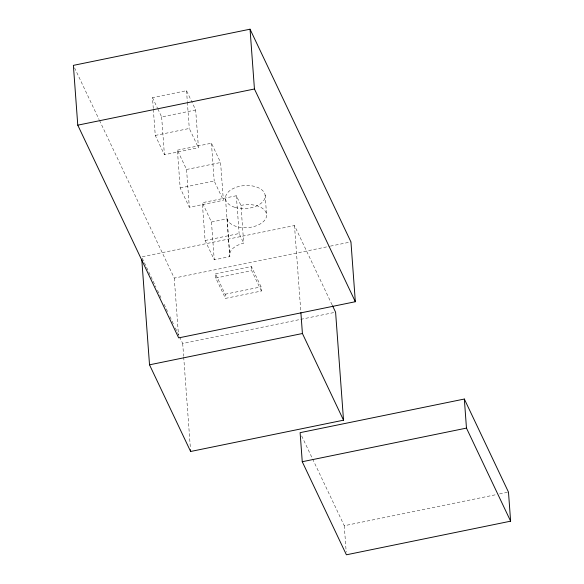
<?xml version="1.0" encoding="UTF-8"?>
<svg xmlns="http://www.w3.org/2000/svg" width="584" height="584" viewBox="0 0 584 584"><rect width="100%" height="100%" fill="white"/><g stroke="black" fill="none" stroke-linecap="round" stroke-linejoin="round"><path stroke-width="0.44" stroke-dasharray="2.92 2.19" d="M240.944 205.422L241.579 205.283A19.907 11.505 -4.2 0 1 266.107 212.649A19.907 11.505 -4.2 0 1 250.412 227.3A19.907 11.505 -4.2 0 1 227.088 218.81L211.466 222.008L202.319 202.714L236.352 195.749L240.944 205.422L243.718 243.207A19.907 11.505 -4.2 0 0 229.862 256.595L214.248 259.792L205.093 240.506L202.319 202.714M153.278 108.449L152.49 97.652L186.522 90.681L195.669 109.975L198.443 147.759L164.411 154.731L155.264 135.437L153.344 109.347M157.826 108.901L161.637 116.939L195.669 109.975M155.264 135.437L189.296 128.473L198.443 147.759M177.405 150.183L211.437 143.219L220.584 162.505L223.358 200.297L189.326 207.262L180.179 187.975L177.405 150.183L186.552 169.477L189.326 207.262M186.552 169.477L220.584 162.505M180.179 187.975L214.211 181.003L223.358 200.297M205.093 240.506L239.126 233.534L243.718 243.207M332.099 304.855L294.489 225.548L141.591 256.851L155.943 287.102M99.484 120.399L174.28 278.094L329.529 246.309M330.427 246.127L350.947 241.929M215.496 273.874L251.419 266.523L261.077 286.883L261.384 291.036L225.461 298.387L215.803 278.028L215.496 273.874L225.154 294.234L225.461 298.387M215.803 278.028L251.726 270.677L261.384 291.036M225.154 294.234L261.077 286.883M179.595 336.975L182.697 343.516L335.596 312.214M312.623 459.009L344.268 525.731L495.991 494.67M499.561 493.94L508.481 492.115M152.49 97.652L157.439 108.098M301.68 435.949L312.228 458.192M74.555 67.832L99.097 119.581M157.49 290.372L161.753 299.366M164.082 304.271L167.572 311.63M169.9 316.535L173.39 323.894M175.331 327.982L179.208 336.158M225.533 198.94L229.651 254.682M344.268 525.731L346.202 552.077M294.489 225.548L300.818 311.739M265.143 195.173L266.545 214.27M251.419 266.523L251.726 270.677M236.352 195.749L239.126 233.534M227.088 218.81L229.862 256.595M211.437 143.219L214.211 181.003M211.466 222.008L214.248 259.792M186.522 90.681L187.311 101.477M187.376 102.382L189.296 128.473M182.697 343.516L183.632 356.218M183.697 357.123L190.362 447.855M174.28 278.094L178.47 335.172M161.637 116.939L164.411 154.731M235.126 207.437A19.907 11.505 -4.2 0 0 265.202 196.268A19.907 11.505 -4.2 0 0 235.681 187.457A19.907 11.505 -4.2 0 0 235.126 207.437"/><path stroke-width="0.88" d="M250.047 29.2L73.38 65.371L77.774 125.166L178.675 337.895L355.335 301.724L350.947 241.929L250.047 29.2L254.441 88.994L355.335 301.724M77.774 125.166L254.441 88.994M149.519 364.817L302.417 333.515L343.523 420.181L190.625 451.483L149.519 364.817L141.795 259.573M464.338 399.033L300.118 432.656L302.257 461.725L346.4 554.8L510.62 521.176L508.481 492.115L464.338 399.033L466.47 428.101L510.62 521.176M302.257 461.725L466.47 428.101M332.493 305.673L335.596 312.214L343.523 420.181M300.884 312.652L302.417 333.515M190.493 449.665L190.625 451.483"/></g></svg>
